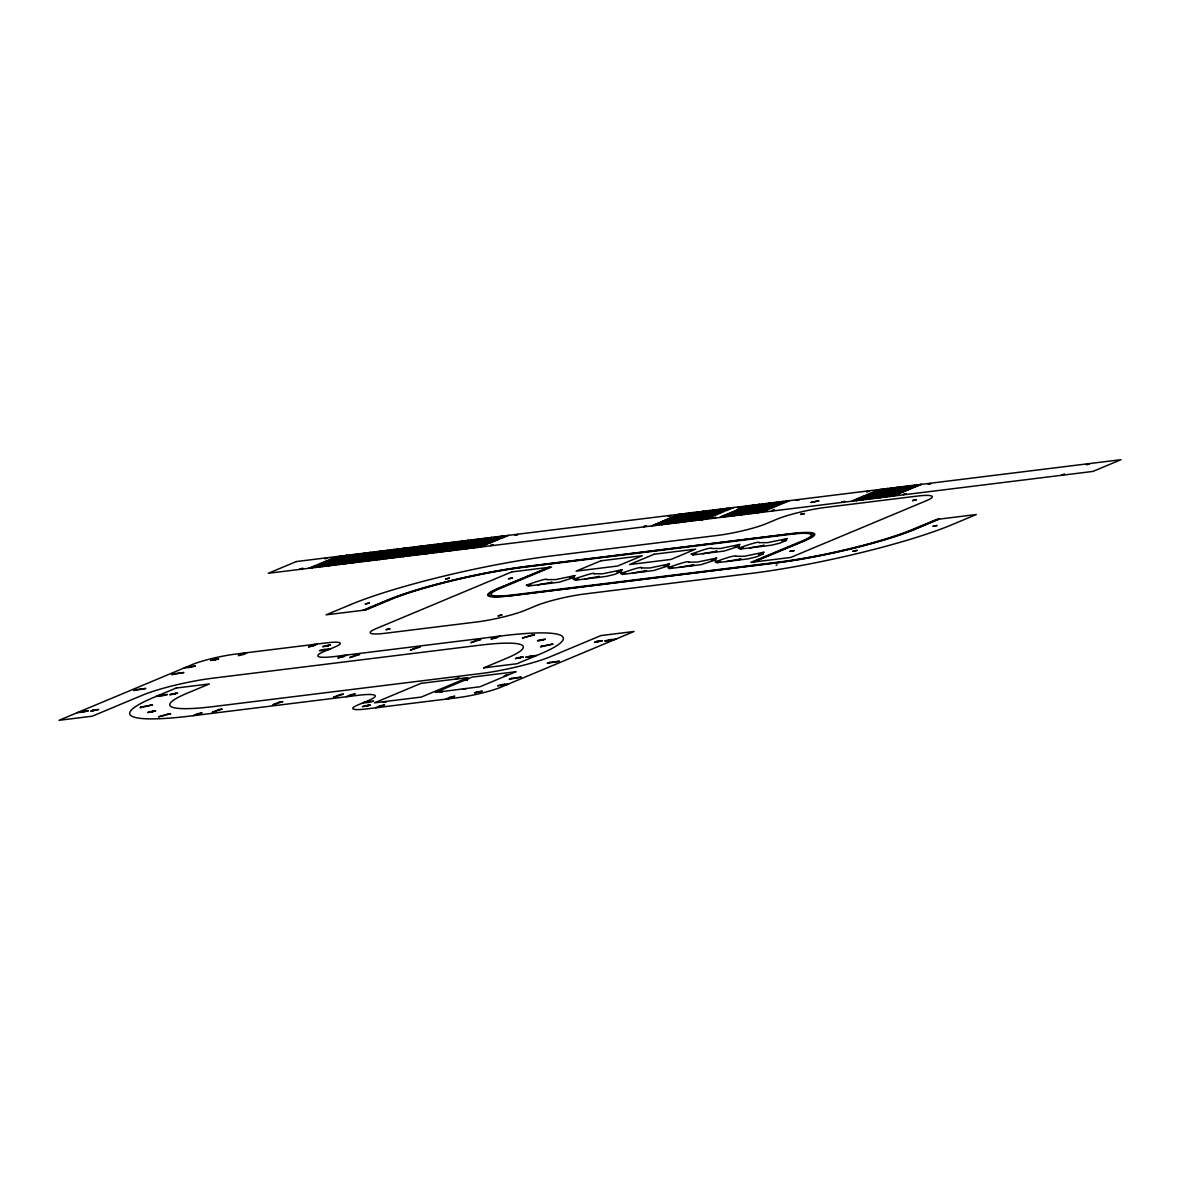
<?xml version="1.0" encoding="UTF-8"?>
<svg xmlns="http://www.w3.org/2000/svg" width="1180" height="1180" viewBox="0 0 1180 1180"><rect width="100%" height="100%" fill="white"/><g stroke="black" fill="none" stroke-linecap="round" stroke-linejoin="round"><path stroke-width="1.5" d="M149.713 712.13L153.71 711.319M175.673 693.589L171.734 694.445L175.673 693.486M212.666 660.136L216.648 659.325L212.725 660.225M324.648 646.301L328.645 645.504L324.751 646.404M365.328 603.88L369.296 602.995M369.296 603.083L365.387 603.953M389.857 628.822L385.934 629.722L389.828 628.748M449.3 578.215L445.421 579.026L449.359 578.067M512.327 577.979L508.388 578.849L512.327 577.89M501.839 615.016L498.019 615.901L501.825 614.913M521.368 657.437L517.415 658.293L521.354 657.349M539.393 640.475L543.375 639.663L539.452 640.563M600.413 641.124L596.446 641.905L600.428 641.094M912.553 500.556L916.521 499.671L912.612 500.63M300.059 568.952L302.877 568.332M302.862 568.45L300.133 569.055M153.621 711.393L149.772 712.204M490.526 545.411L493.343 544.806L490.6 545.529M515.203 535.101L518.02 534.481L515.203 535.189M383.352 702.321L386.258 701.687L383.382 702.425M646.433 526.014L643.675 526.605L646.448 525.897M671.11 515.69L668.382 516.294L671.125 515.572M458.873 678.161L456.144 678.751L458.976 677.999M439.875 692.041L442.78 691.406M442.795 691.495L439.919 692.144M464.832 680.359L467.737 679.724L464.876 680.462M465.908 688.663L463.032 689.282L465.938 688.545M712.882 517.946L715.7 517.341L712.971 518.064M737.559 507.636L740.376 507.017L737.574 507.725M507.017 675.196L504.17 675.816L507.031 675.078M841.753 502.031L844.57 501.426L841.797 502.134M906.048 493.933L903.29 494.538L906.063 493.83M930.725 483.623L928.011 484.228L930.74 483.505M1064.508 474.36L1061.72 474.965L1064.522 474.257M1089.199 464.035L1086.426 464.654L1089.199 463.932M308.555 568.303L316.24 565.102M337.008 556.532L328.984 559.88M311.918 567.89L319.603 564.674M340.371 556.119L332.362 559.468M315.296 567.477L323.394 564.217L315.709 567.418M343.321 555.75L335.312 559.099L343.734 555.706M318.659 567.064L326.757 563.789L319.072 567.005M346.699 555.337L338.675 558.686L347.112 555.279M322.022 566.651L329.707 563.435M350.475 554.865L342.451 558.229M325.385 566.223L333.07 563.022M353.838 554.452L345.829 557.801M328.763 565.81L336.846 562.55L329.176 565.766M356.788 554.084L348.779 557.447L357.201 554.04M332.126 565.397L340.224 562.137L332.539 565.353M360.166 553.671L352.142 557.019L360.579 553.626M335.489 564.984L343.173 561.769M363.942 553.199L355.918 556.562M338.852 564.571L346.536 561.356M367.305 552.786L359.295 556.149M342.23 564.143L350.312 560.884L342.643 564.099M370.255 552.417L362.245 555.78L370.668 552.373M345.593 563.73L353.277 560.515M374.045 551.96L366.021 555.308M348.956 563.317L356.64 560.102M377.408 551.547L369.384 554.895M352.319 562.904L360.416 559.645L352.731 562.845M380.358 551.178L372.334 554.526L380.771 551.119M355.696 562.491L363.779 559.217L356.109 562.432M383.721 550.765L375.712 554.113L384.134 550.706M359.059 562.064L366.744 558.863M387.512 550.293L379.488 553.641M362.422 561.65L370.107 558.435M390.875 549.88L382.851 553.228M365.785 561.238L373.883 557.978L366.198 561.193M393.825 549.511L385.801 552.86L394.238 549.467M369.163 560.825L376.833 557.609M397.601 549.039L389.592 552.402M372.526 560.412L380.211 557.196M400.979 548.626L392.955 551.989M375.889 559.984L383.987 556.724L376.302 559.94M403.929 548.272L395.905 551.621L404.342 548.213M379.252 559.571L387.35 556.311L379.665 559.526M407.292 547.845L399.268 551.207L407.705 547.8M382.615 559.158L390.3 555.942M411.068 547.387L403.059 550.736M385.993 558.745L393.678 555.529M414.446 546.96L406.422 550.323M389.356 558.332L397.454 555.057L389.769 558.273M417.396 546.606L409.372 549.954L417.809 546.547M392.719 557.919L400.817 554.644L393.132 557.86M420.759 546.192L412.735 549.541L421.172 546.134M396.082 557.491L403.767 554.29M424.535 545.721L416.525 549.069M399.459 557.078L407.144 553.863M427.912 545.308L419.888 548.656M402.823 556.665L410.92 553.405L403.236 556.606M430.862 544.939L422.838 548.287L431.275 544.895M406.185 556.252L413.87 553.037M434.638 544.467L426.614 547.83M409.549 555.839L417.233 552.624M438.001 544.054L429.992 547.402M412.926 555.411L421.024 552.151L413.339 555.367M440.951 543.685L432.942 547.048L441.379 543.641M416.289 554.998L424.387 551.739L416.702 554.954M444.329 543.272L436.305 546.635L444.742 543.228M419.652 554.585L427.337 551.37M448.105 542.815L440.081 546.163M423.015 554.172L430.7 550.957M451.468 542.387L443.459 545.75M426.393 553.759L434.491 550.485L426.806 553.7M454.418 542.033L446.409 545.381L454.846 541.974M429.756 553.332L437.854 550.072L430.169 553.287M457.796 541.605L449.772 544.968L458.209 541.561M433.119 552.919L440.804 549.703M461.572 541.148L453.548 544.496M436.482 552.505L444.58 549.246L436.91 552.461M464.522 540.779L456.513 544.128L464.935 540.735M439.86 552.093L447.957 548.833L440.273 552.034M467.885 540.366L459.875 543.715L468.312 540.307M443.223 551.679L450.908 548.464M471.675 539.894L463.651 543.257M446.586 551.252L454.271 548.051M475.039 539.481L467.015 542.83M449.949 550.839L458.047 547.579L450.376 550.795M477.989 539.113L469.979 542.476L478.401 539.068M453.327 550.426L461.424 547.166L453.74 550.381M481.351 538.7L473.342 542.048L481.779 538.655M456.69 550.013L464.374 546.797M485.142 538.227L477.118 541.591M460.053 549.6L467.737 546.384M488.505 537.815L480.481 541.178M463.416 549.172L471.513 545.912L463.829 549.128M491.455 537.461L483.446 540.809L491.868 537.401M466.793 548.759L474.463 545.544M495.246 536.989L487.222 540.337M470.156 548.346L477.841 545.13M498.609 536.576L490.585 539.924M473.519 547.933L481.617 544.673L473.932 547.874M501.559 536.207L493.535 539.555L501.972 536.148M83.928 711.245L78.883 711.997M188.52 667.497L184.36 667.88M191.042 666.449L185.983 667.202M476.882 547.52L484.98 544.246L477.295 547.461M504.922 535.794L496.898 539.142L505.335 535.735M83.898 711.983L88.382 710.817L86.42 710.935M190.998 667.202L195.482 666.036L191.381 666.361M480.26 547.092L487.93 543.892M508.698 535.322L500.689 538.67M239.216 655.018L240.617 654.428M244.747 652.968L240.971 654.34M247.151 652.658L244.703 653.882M243.375 654.502L244.776 653.912M363.027 610.281L387.424 600.074A102.483 13.378 -12.4 0 1 526.442 566.385L792.739 533.493A51.242 6.682 -12.4 0 1 806.176 540.086L753.74 562.019M364.266 610.134L388.663 599.927A100.934 13.172 -12.4 0 1 525.601 566.739L792.739 533.493M160.451 695.979L156.291 696.362M162.973 694.917L157.928 695.684M162.943 695.669L167.427 694.504L163.327 694.843M310.783 645.77L308.481 646.979L313.172 645.917M314.898 644.295L311.122 645.681M317.302 644L314.854 645.224M313.526 645.844L314.927 645.254M321.373 650.534L319.426 650.652L323.895 649.487M323.866 650.224L328.925 649.472M525.601 566.739L526.442 566.385M197.045 713.841L193.255 715.67M939.398 519.097L915.002 529.289A102.483 13.378 -12.4 0 1 775.968 562.993L509.686 595.885A51.242 6.682 -12.4 0 1 496.249 589.277L548.671 567.359M195.674 715.375L199.45 713.989M496.249 589.277L549.909 567.197M199.789 713.915L202.09 712.691L197.399 713.753M651.537 525.941L659.62 522.681L651.95 525.897M679.562 514.215L671.553 517.577L679.975 514.17M338.793 657.378L340.194 656.788M344.309 655.328L340.533 656.714M654.9 525.528L662.585 522.312M683.353 513.757L675.329 517.106M346.714 655.033L344.265 656.242M342.938 656.862L344.339 656.287M658.263 525.115L665.948 521.899M686.716 513.33L678.692 516.692M661.626 524.702L669.724 521.427L662.039 524.643M689.666 512.976L681.642 516.324L690.079 512.917M664.989 524.274L673.087 521.014L665.417 524.23M693.029 512.548L685.02 515.911L693.442 512.504M668.367 523.861L676.052 520.646M696.82 512.091L688.796 515.439M671.73 523.448L679.415 520.232M700.183 511.678L692.159 515.026M675.093 523.035L683.191 519.76L675.506 522.976M703.133 511.309L695.109 514.657L703.546 511.25M678.456 522.622L686.553 519.348L678.884 522.563M706.496 510.896L698.486 514.244L706.909 510.837M681.834 522.194L689.518 518.994M710.286 510.424L702.262 513.772M685.197 521.781L692.881 518.566M713.649 510.011L705.625 513.359M509.686 595.885L776.809 562.639A100.934 13.172 -12.4 0 0 913.763 529.451L915.002 529.289M688.56 521.368L696.657 518.109L688.973 521.324M716.599 509.642L708.575 512.99L717.012 509.598M537.711 584.852L552.137 582.242L549.334 583.407M691.923 520.955L699.607 517.74M720.375 509.17L712.366 512.533M695.3 520.542L702.97 517.327M723.753 508.757L715.729 512.12M698.663 520.115L706.761 516.855L699.076 520.07M726.703 508.388L718.679 511.751L727.116 508.344M702.026 519.702L710.124 516.442L702.439 519.657M730.066 507.975L722.042 511.338L730.479 507.931M705.389 519.288L713.074 516.073M733.842 507.518L725.833 510.866M720.936 517.371L729.034 514.111L721.349 517.312M748.976 505.645L740.952 508.993L749.389 505.586M724.299 516.958L731.984 513.743M752.751 505.173L744.727 508.536M727.662 516.545L735.347 513.33M756.115 504.76L748.105 508.108M731.025 516.117L739.123 512.857L731.452 516.073M759.065 504.391L751.055 507.754L759.477 504.347M734.403 515.704L742.087 512.489M762.855 503.934L754.831 507.282M584.882 579.011L599.307 576.415L596.505 577.581M737.766 515.291L745.45 512.076M766.218 503.521L758.194 506.869M741.129 514.878L749.226 511.604L741.542 514.819M769.168 503.152L761.144 506.5L769.581 503.093M744.492 514.465L752.589 511.191L744.919 514.406M772.531 502.739L764.522 506.087L772.944 502.68M747.869 514.038L755.554 510.837M776.322 502.267L768.298 505.615M751.232 513.625L758.917 510.409M779.685 501.854L771.661 505.202M754.595 513.212L762.693 509.952L755.008 513.153M782.635 501.485L774.611 504.834L783.048 501.441M757.958 512.799L765.643 509.583M786.411 501.013L778.402 504.376M761.336 512.385L769.021 509.17M789.789 500.6L781.765 503.963M632.141 573.185L646.566 570.574L643.764 571.74M350.15 694.932L346.374 696.76M348.779 696.466L352.555 695.079M352.894 695.005L354.295 694.415M493.299 637.879L490.998 639.103L495.703 638.041M497.429 636.418L493.653 637.79M499.833 636.109L496.043 637.952M702.572 553.715L716.998 551.119L714.18 552.284M679.4 567.344L693.811 564.733L691.008 565.913M369.222 701.554L364.163 702.321M369.193 702.307L373.662 701.141L369.576 701.481M852.58 501.102L860.264 497.901M881.032 489.331L873.008 492.68M855.942 500.689L864.04 497.429L856.37 500.645M883.982 488.963L875.973 492.325L884.395 488.918M859.32 500.276L867.418 497.016L859.733 500.231M887.345 488.55L879.336 491.898L887.773 488.505M862.683 499.863L870.368 496.647M891.136 488.077L883.112 491.441M749.831 547.889L764.242 545.278L761.439 546.443M866.046 499.45L873.731 496.234M894.499 487.665L886.475 491.027M869.409 499.022L877.507 495.762L869.837 498.978M897.449 487.296L889.44 490.659L897.862 487.251M872.787 498.609L880.457 495.394M901.24 486.839L893.216 490.187M379.562 705.95L375.786 707.794M876.15 498.196L883.835 494.981M904.603 486.425L896.579 489.774M726.659 561.503L741.07 558.892L738.267 560.072M879.513 497.783L887.611 494.523L879.926 497.724M907.553 486.057L899.529 489.405L907.966 485.998M378.19 707.499L381.966 706.112M382.32 706.024L384.606 704.814L379.916 705.876M882.876 497.37L890.974 494.096L883.304 497.311M910.916 485.644L902.907 488.992L911.329 485.585M886.254 496.942L893.924 493.742M914.707 485.172L906.683 488.52M889.617 496.529L897.302 493.314M918.069 484.759L910.046 488.107M892.98 496.116L901.077 492.856L893.393 496.072M921.019 484.39L912.996 487.738L921.433 484.346M483.712 667.851L506.161 658.47A102.483 13.378 -12.4 0 0 479.272 645.268L212.164 678.264A51.242 6.682 -12.4 0 0 142.647 695.109L92.188 716.216L59 720.316L192.296 664.561A31.771 4.145 -12.4 0 1 235.395 654.118L326.654 642.849A31.771 4.145 -12.4 0 1 334.987 646.935L324.485 651.331A39.973 5.222 -12.4 0 0 334.973 656.478L501.707 635.887A143.473 18.733 -12.4 0 1 539.349 654.369L516.914 663.75L483.726 667.851M752.501 562.167L806.176 540.086M530.145 656.124L525.675 657.29L529.761 656.95M530.115 656.876L535.159 656.11M449.728 697.292L445.937 699.121M448.341 698.826L452.117 697.439M452.471 697.365L453.872 696.775M775.968 562.993L776.809 562.639M776.145 565.279L776.986 564.94M502.09 684.592L497.606 685.757L501.707 685.433M606.668 640.858L604.706 640.961L609.19 639.796M502.046 685.344L507.105 684.592M504.583 684.282L508.728 683.913M609.16 640.548L614.205 639.796M913.763 529.451L938.144 519.244M337.156 556.842L325.06 562.019M340.519 556.429L328.438 561.606M350.622 555.175L338.527 560.352M360.726 553.936L348.631 559.114M364.089 553.523L351.994 558.701M374.193 552.27L362.098 557.447M377.556 551.856L365.461 557.034M384.282 551.016L372.202 556.193M387.66 550.603L375.565 555.78M397.749 549.364L385.668 554.541M401.126 548.936L389.031 554.128M411.215 547.697L399.135 552.874M414.593 547.284L402.498 552.461M421.319 546.443L409.224 551.621M424.682 546.03L412.602 551.207M434.786 544.791L422.691 549.969M438.149 544.364L426.069 549.541M444.89 543.538L432.795 548.715M448.252 543.125L436.158 548.302M458.356 541.871L446.261 547.048M461.719 541.458L449.624 546.635M471.823 540.204L459.728 545.381M475.186 539.791L463.091 544.968M481.912 538.965L469.832 544.142M485.29 538.552L473.195 543.729M495.379 537.298L483.299 542.476M498.757 536.885L486.662 542.062M505.483 536.045L493.402 541.222M683.5 514.067L671.405 519.244M686.863 513.639L674.768 518.831M696.967 512.4L684.872 517.577M700.33 511.987L688.235 517.165M707.056 511.147L694.976 516.324M710.434 510.733L698.339 515.911M720.523 509.495L708.443 514.672M723.9 509.067L711.806 514.244M730.626 508.241L718.532 513.418M749.536 505.91L737.441 511.088M752.899 505.483L740.804 510.675M763.003 504.244L750.908 509.421M766.366 503.831L754.271 509.008M773.092 502.99L761.012 508.167M776.47 502.577L764.375 507.754M786.558 501.338L774.478 506.515M877.817 490.054L865.722 495.231M881.18 489.641L869.085 494.818M887.921 488.815L875.826 493.992M891.284 488.402L879.188 493.579M901.387 487.148L889.292 492.325M904.75 486.735L892.655 491.913M911.476 485.895L899.396 491.072M914.854 485.481L902.759 490.659M327.45 560.412L317.774 564.571M330.813 559.984L321.137 564.158M340.917 558.745L331.241 562.904M344.28 558.332L334.604 562.491M354.384 557.078L344.707 561.252M357.747 556.665L348.07 560.839M364.487 555.824L354.811 559.999M367.85 555.411L358.174 559.586M377.954 554.172L368.278 558.332M381.317 553.745L371.641 557.919M388.058 552.919L378.367 557.093M391.421 552.505L381.745 556.68M401.525 551.252L391.834 555.426M404.888 550.839L395.212 555.013M414.991 549.6L405.3 553.759M418.354 549.172L408.678 553.346M425.08 548.346L415.404 552.52M428.458 547.933L418.767 552.093M438.547 546.679L428.871 550.854M441.925 546.266L432.234 550.441M452.014 545.013L442.338 549.187M462.118 543.774L452.442 547.948M465.481 543.361L455.805 547.52M475.584 542.107L465.908 546.281M478.947 541.694L469.271 545.868M485.688 540.853L476.012 545.027M489.051 540.44L479.375 544.614M499.155 539.201L489.479 543.361M673.795 517.622L664.119 521.796M677.158 517.209L667.482 521.383M687.262 515.955L677.586 520.129M690.625 515.542L680.949 519.716M700.728 514.303L691.052 518.462M704.091 513.875L694.415 518.05M710.832 513.049L701.141 517.224M714.195 512.636L704.519 516.811M724.299 511.382L714.608 515.557M743.194 509.052L733.518 513.226M746.557 508.639L736.88 512.799M753.297 507.798L743.621 511.973M756.66 507.385L746.984 511.56M766.764 506.146L757.088 510.306M770.127 505.719L760.451 509.893M776.868 504.893L767.177 509.067M780.231 504.48L770.555 508.639M871.474 493.211L861.798 497.37M881.578 491.957L871.902 496.131M884.941 491.544L875.265 495.718M891.682 490.703L882.006 494.877M895.045 490.29L885.369 494.464M905.149 489.051L895.473 493.211M908.512 488.623L898.836 492.798M323.526 562.536L311.771 567.58M326.889 562.123L315.149 567.167M336.993 560.884L325.238 565.913M347.097 559.63L335.341 564.674M350.46 559.217L338.704 564.247M360.564 557.963L348.808 563.008M363.927 557.55L352.171 562.595M370.668 556.724L358.912 561.754M374.031 556.311L362.275 561.341M384.134 555.057L372.379 560.087M387.497 554.644L375.742 559.674M397.601 553.391L385.845 558.435M400.964 552.977L389.208 558.022M407.69 552.151L395.934 557.181M411.068 551.724L399.312 556.768M421.157 550.485L409.401 555.514M424.535 550.072L412.779 555.101M431.261 549.231L419.505 554.275M434.624 548.818L422.868 553.863M444.727 547.564L432.972 552.609M448.09 547.151L436.334 552.196M458.194 545.912L446.438 550.942M461.557 545.499L449.801 550.529M468.298 544.659L456.542 549.703M471.661 544.246L459.905 549.275M481.765 542.992L470.009 548.036M485.127 542.579L473.372 547.623M491.853 541.753L480.113 546.783M669.871 519.76L658.115 524.805M673.234 519.348L661.479 524.377M683.338 518.094L671.582 523.138M686.701 517.681L674.945 522.725M693.442 516.855L681.686 521.885M696.805 516.427L685.049 521.472M706.909 515.188L695.153 520.218M710.272 514.775L698.516 519.805M716.998 513.934L705.242 518.979M735.907 511.604L724.151 516.648M739.27 511.191L727.514 516.221M749.374 509.937L737.618 514.981M752.737 509.524L740.981 514.569M759.477 508.698L747.722 513.728M762.841 508.27L751.085 513.315M772.944 507.031L761.188 512.061M864.188 495.762L852.432 500.792M867.551 495.334L855.795 500.379M874.292 494.509L862.536 499.553M877.654 494.096L865.899 499.125M887.758 492.842L876.003 497.886M891.121 492.429L879.365 497.473M897.862 491.603L886.106 496.632M901.225 491.19L889.469 496.22M387.424 600.074L388.663 599.927M239.289 655.048L238.331 655.652L243.021 654.59M324.249 649.398L330.548 648.794M321.447 650.564L323.526 650.313M188.579 667.541L190.659 667.275M338.852 657.408L337.893 658.012L342.584 656.95M609.544 639.722L615.842 639.118M160.524 696.008L162.589 695.758M606.741 640.888L608.806 640.637M84.282 711.157L86.347 710.906M530.499 656.036L536.797 655.431M77.246 712.676L83.544 712.071M350.504 694.843L355.195 693.781L354.236 694.386M502.429 684.518L504.509 684.253M362.54 703L368.839 702.395M450.067 697.203L454.757 696.141L453.799 696.746M510.527 595.531A49.708 6.49 -12.4 0 1 497.488 589.13M791.898 533.847A49.708 6.49 -12.4 0 1 804.922 540.248M547.048 579.631L555.47 579.616L575.162 575.545L569.675 577.831L574.439 577.315L559.291 582.183L527.77 586.077L531 584.72L526.236 585.25C529.289 584.085 547.638 577.551 547.063 579.587M594.233 573.804L602.641 573.79L622.332 569.719L616.845 572.005L621.609 571.489L614.883 574.291L606.461 576.356L574.94 580.25L578.171 578.893L573.406 579.424C576.106 578.288 595.635 571.592 594.248 573.716M641.477 567.964L649.9 567.964L669.576 563.878L664.104 566.179L668.868 565.648L653.705 570.515L622.185 574.409L625.429 573.052L620.665 573.583C623.099 572.669 643.1 565.5 641.492 567.919M688.737 562.123L697.159 562.123L716.835 558.037L711.348 560.338L716.127 559.807L700.964 564.674L669.444 568.568L672.689 567.211L667.909 567.742C670.977 566.577 689.341 560.043 688.751 562.078M711.909 548.494L720.331 548.494L740.008 544.423L734.521 546.709L739.3 546.178L724.137 551.06L692.616 554.954L695.861 553.597L691.097 554.128C695.3 552.786 710.803 546.62 711.924 548.464M735.996 556.282L744.403 556.282L764.094 552.211L758.607 554.497L763.371 553.966L756.646 556.783L748.223 558.848L716.702 562.742L719.948 561.385L715.169 561.916C719.594 560.367 734.668 554.674 736.01 556.208M759.168 542.667L767.575 542.653L787.267 538.582L781.779 540.868L786.558 540.351L779.818 543.154L771.396 545.219L739.875 549.113L743.12 547.756L738.341 548.287C741.409 547.122 759.935 540.529 759.168 542.623M811.044 502.474L819.038 500.777L811.147 502.37M92.674 710.67L96.657 709.888L92.704 710.64M364.473 706.274L368.44 705.478L364.473 706.274M476.454 692.439L480.422 691.657L476.454 692.439M800.586 514.362L804.554 513.58L800.615 514.332M790.084 551.385L794.052 550.603L790.084 551.385M853.052 551.207L857.019 550.426L853.052 551.207M933.115 526.28L937.082 525.498L933.188 526.236M515.822 671.745L480.083 686.731L435.405 692.424L472.103 677.114L515.822 671.745M140.789 707.071L140.007 707.764L152.559 704.858L140.789 707.071M541.31 646.242L540.529 646.935L553.081 644.029L541.31 646.242M324.766 558.612L327.553 558.111L324.766 558.612M774.434 510.188L771.764 510.616L774.39 510.085M796.308 500.364L799.096 499.774L796.382 500.32M866.459 491.691L869.247 491.204L866.459 491.691M296.298 561.562L268.273 573.288L1092.96 471.41L1121 459.684L296.298 561.562M334.191 559.571L324.087 563.789L334.191 559.571M330.267 561.71L318.099 566.798L330.267 561.71M343.882 556.016L331.388 561.238L343.882 556.016M337.554 559.158L327.465 563.376L337.554 559.158M333.63 561.297L321.462 566.385L333.63 561.297M347.259 555.603L334.751 560.825L347.259 555.603M340.356 560.456L328.188 565.545L340.356 560.456M353.985 554.762L341.477 559.999L353.985 554.762M347.658 557.904L337.554 562.137L347.658 557.904M343.734 560.043L331.565 565.131L343.734 560.043M357.348 554.349L344.855 559.586L357.348 554.349M351.021 557.491L340.932 561.71L351.021 557.491M353.823 558.804L341.654 563.893L353.823 558.804M367.452 553.096L354.944 558.332L367.452 553.096M361.124 556.252L351.021 560.471L361.124 556.252M357.201 558.391L345.032 563.48L357.201 558.391M370.815 552.683L358.322 557.919L370.815 552.683M371.213 554.998L361.124 559.217L371.213 554.998M367.29 557.137L355.121 562.226L367.29 557.137M380.919 551.444L368.411 556.665L380.919 551.444M374.591 554.585L364.487 558.804L374.591 554.585M377.394 555.883L365.225 560.972L377.394 555.883M391.023 550.19L378.515 555.426L391.023 550.19M384.68 553.332L374.591 557.55L384.68 553.332M380.757 555.47L368.588 560.559L380.757 555.47M394.386 549.777L381.877 554.998L394.386 549.777M394.784 552.093L384.695 556.311L394.784 552.093M390.86 554.231L378.692 559.32L390.86 554.231M404.489 548.523L391.981 553.759L404.489 548.523M398.147 551.679L388.058 555.898L398.147 551.679M394.223 553.803L382.055 558.892L394.223 553.803M407.852 548.11L395.344 553.346L407.852 548.11M408.25 550.426L398.162 554.644L408.25 550.426M404.327 552.565L392.158 557.653L404.327 552.565M417.956 546.856L405.448 552.093L417.956 546.856M411.614 550.013L401.525 554.231L411.614 550.013M414.431 551.311L402.262 556.4L414.431 551.311M428.06 545.617L415.552 550.839L428.06 545.617M421.717 548.759L411.628 552.977L421.717 548.759M417.794 550.898L405.625 555.986L417.794 550.898M431.423 545.204L418.915 550.426L431.423 545.204M431.821 547.52L421.732 551.739L431.821 547.52M427.898 549.644L415.729 554.733L427.898 549.644M441.526 543.951L429.019 549.187L441.526 543.951M435.184 547.092L425.095 551.326L435.184 547.092M438.001 548.405L425.832 553.494L438.001 548.405M451.616 542.712L439.122 547.933L451.616 542.712M445.288 545.853L435.199 550.072L445.288 545.853M441.364 547.992L429.196 553.081L441.364 547.992M454.993 542.284L442.485 547.52L454.993 542.284M448.651 545.44L438.562 549.659L448.651 545.44M455.392 544.6L445.288 548.818L455.392 544.6M451.453 546.738L439.299 551.827L451.453 546.738M465.082 541.045L452.589 546.266L465.082 541.045M458.755 544.187L448.651 548.405L458.755 544.187M454.831 546.325L442.662 551.414L454.831 546.325M468.46 540.632L455.952 545.853L468.46 540.632M468.858 542.933L458.755 547.166L468.858 542.933M464.92 545.072L452.766 550.16L464.92 545.072M478.549 539.378L466.056 544.614L478.549 539.378M472.221 542.52L462.118 546.738L472.221 542.52M475.024 543.832L462.855 548.921L475.024 543.832M488.653 538.124L476.145 543.361L488.653 538.124M482.31 541.281L472.221 545.499L482.31 541.281M478.387 543.42L466.233 548.508L478.387 543.42M492.016 537.711L479.508 542.948L492.016 537.711M492.414 540.027L482.325 544.246L492.414 540.027M135.877 689.666L133.694 690.58L145.833 688.442L135.877 689.666M173.947 673.736L171.764 674.65L183.903 672.512L173.947 673.736M488.491 542.166L476.322 547.255L488.491 542.166M502.12 536.472L489.612 541.694L502.12 536.472M495.777 539.614L485.688 543.832L495.777 539.614M212.916 659.62L210.674 660.549L218.639 658.912L212.916 659.62M92.91 710.168L90.683 711.112L98.633 709.46L92.91 710.168M350.504 604.647L326.108 614.839L365.933 609.927L390.315 599.72A98.899 12.906 -12.4 0 1 524.481 567.197L790.762 534.304A47.657 6.224 -12.4 0 1 803.27 540.455L750.849 562.373L790.659 557.462L926.212 500.777A35.872 4.676 -12.4 0 0 916.801 496.146L825.543 507.415A35.872 4.676 -12.4 0 0 776.883 519.215L766.381 523.61A35.872 4.676 -12.4 0 1 717.72 535.396L551.399 555.942A148.075 19.323 -12.4 0 0 350.504 604.647M176.174 688.043L153.739 697.424A143.473 18.733 -12.4 0 0 191.381 715.906L358.115 695.315A39.973 5.222 -12.4 0 1 368.603 700.463L358.101 704.858A31.771 4.145 -12.4 0 0 366.434 708.944L457.693 697.675A31.771 4.145 -12.4 0 0 500.792 687.232L634.088 631.477L600.9 635.577L550.441 656.685A51.242 6.682 -12.4 0 1 480.924 673.529L213.816 706.525A102.483 13.378 -12.4 0 1 186.927 693.324L209.362 683.943L176.174 688.043M171.956 693.855L169.728 694.784L177.679 693.147L171.956 693.855M149.963 711.614L147.736 712.543L155.686 710.906L149.963 711.614M324.898 645.784L322.671 646.729L330.621 645.077L324.898 645.784M511.751 571.917L376.214 628.601A35.872 4.676 -12.4 0 0 385.624 633.218L476.868 621.949A35.872 4.676 -12.4 0 0 525.528 610.149L536.03 605.768A35.872 4.676 -12.4 0 1 584.69 593.968L751.026 573.421A148.075 19.323 -12.4 0 0 951.921 524.731L976.303 514.524L936.492 519.451L912.096 529.643A98.899 12.906 -12.4 0 1 777.93 562.167L511.648 595.059A47.657 6.224 -12.4 0 1 499.14 588.923L551.576 566.99L511.751 571.917M670.432 518.035L660.328 522.268L670.432 518.035M666.508 520.174L654.34 525.262L666.508 520.174M680.123 514.48L667.629 519.702L680.123 514.48M218.979 709.505L212.253 712.322L222.209 709.106L218.979 709.505M680.521 516.796L670.432 521.014L680.521 516.796M676.597 518.935L664.428 524.023L676.597 518.935M690.226 513.226L677.718 518.462L690.226 513.226M683.899 516.383L673.795 520.601L683.899 516.383M679.975 518.507L667.806 523.596L679.975 518.507M693.589 512.813L681.096 518.05L693.589 512.813M356.404 654.841L349.678 657.658L359.635 654.443L356.404 654.841M693.988 515.129L683.899 519.348L693.988 515.129M690.064 517.268L677.895 522.356L690.064 517.268M703.693 511.574L691.185 516.796L703.693 511.574M697.365 514.716L687.262 518.935L697.365 514.716M700.168 516.014L687.999 521.103L700.168 516.014M713.797 510.321L701.289 515.542L713.797 510.321M707.454 513.462L697.365 517.681L707.454 513.462M703.531 515.601L691.362 520.69L703.531 515.601M717.16 509.908L704.652 515.129L717.16 509.908M600.768 560.839L576.091 571.15L617.568 566.031L642.245 555.721L600.768 560.839M717.558 512.223L707.469 516.442L717.558 512.223M713.635 514.362L701.466 519.451L713.635 514.362M727.264 508.654L714.755 513.89L727.264 508.654M720.921 511.796L710.832 516.029L720.921 511.796M732.544 512.017L720.375 517.106L732.544 512.017M746.158 506.323L733.665 511.545L746.158 506.323M279.572 702.012L272.846 704.829L282.817 701.613L279.572 702.012M739.831 509.465L729.742 513.683L739.831 509.465M742.633 510.778L730.464 515.867L742.633 510.778M756.262 505.07L743.754 510.306L756.262 505.07M416.997 647.363L410.271 650.18L420.242 646.965L416.997 647.363M749.934 508.226L739.831 512.445L749.934 508.226M746.011 510.35L733.842 515.439L746.011 510.35M759.625 504.656L747.132 509.893L759.625 504.656M760.023 506.972L749.934 511.191L760.023 506.972M756.1 509.111L743.931 514.2L756.1 509.111M769.729 503.418L757.221 508.639L769.729 503.418M763.401 506.559L753.297 510.778L763.401 506.559M654.192 554.231L629.515 564.556L671.007 559.438L695.669 549.113L654.192 554.231M766.204 507.857L754.035 512.946L766.204 507.857M779.833 502.164L767.325 507.385L779.833 502.164M773.49 505.305L763.401 509.524L773.49 505.305M769.567 507.444L757.398 512.533L769.567 507.444M783.196 501.751L770.688 506.972L783.196 501.751M340.179 694.533L333.453 697.351L343.41 694.135L340.179 694.533M477.605 639.87L470.879 642.687L480.835 639.472L477.605 639.87M364.694 705.773L362.467 706.717L370.417 705.065L364.694 705.773M874.852 492.783L864.748 497.016L874.852 492.783M870.929 494.922L858.76 500.01L870.929 494.922M884.543 489.228L872.05 494.464L884.543 489.228M420.995 683.368L374.458 702.838L421.334 697.056L467.87 677.586L420.995 683.368M878.215 492.37L868.126 496.588L878.215 492.37M881.018 493.683L868.849 498.771L881.018 493.683M894.646 487.974L882.139 493.211L894.646 487.974M888.319 491.131L878.215 495.349L888.319 491.131M884.395 493.27L872.227 498.358L884.395 493.27M898.01 487.561L885.516 492.798L898.01 487.561M898.408 489.877L888.319 494.096L898.408 489.877M539.629 639.958L537.401 640.888L545.352 639.25L539.629 639.958M894.484 492.016L882.315 497.105L894.484 492.016M908.113 486.322L895.605 491.544L908.113 486.322M901.786 489.464L891.682 493.683L901.786 489.464M904.588 490.762L892.419 495.851L904.588 490.762M918.217 485.069L905.709 490.305L918.217 485.069M911.875 488.21L901.786 492.429L911.875 488.21M517.637 657.702L515.409 658.647L523.374 657.009L517.637 657.702M596.682 641.389L594.455 642.318L602.42 640.681L596.682 641.389M476.691 691.937L474.449 692.881L482.414 691.229L476.691 691.937M511.368 678.367L509.185 679.282L521.324 677.128L511.368 678.367M549.452 662.437L547.255 663.352L559.409 661.213L549.452 662.437M168.548 713.797L158.518 716.865L170.702 713.767L168.548 713.797M532.416 634.943L522.386 638.011L534.57 634.928L532.416 634.943"/></g></svg>
